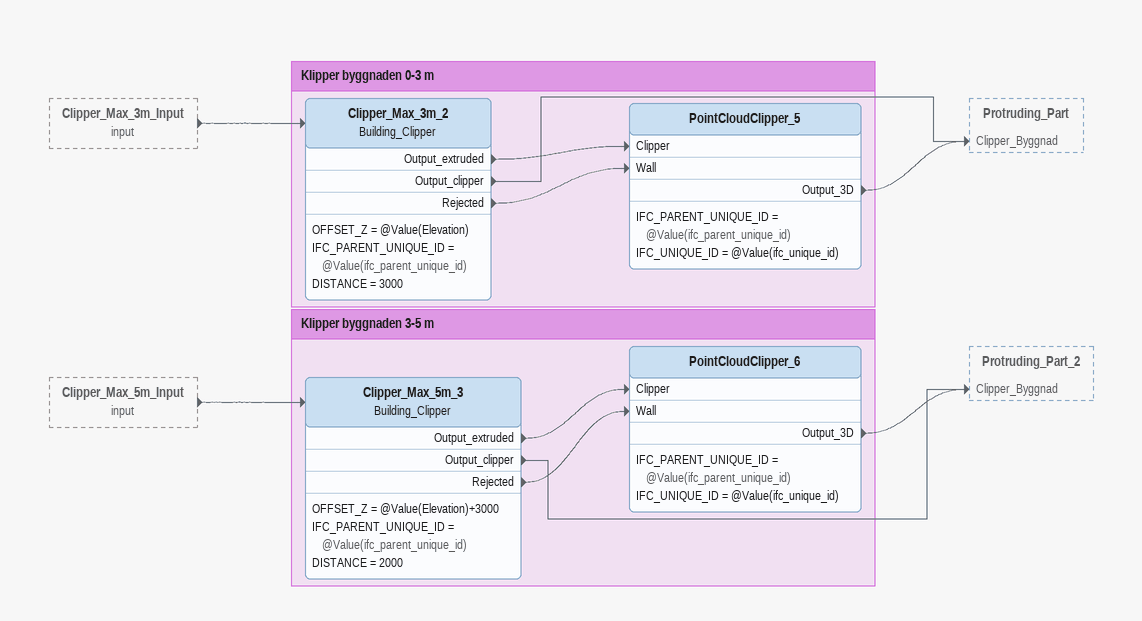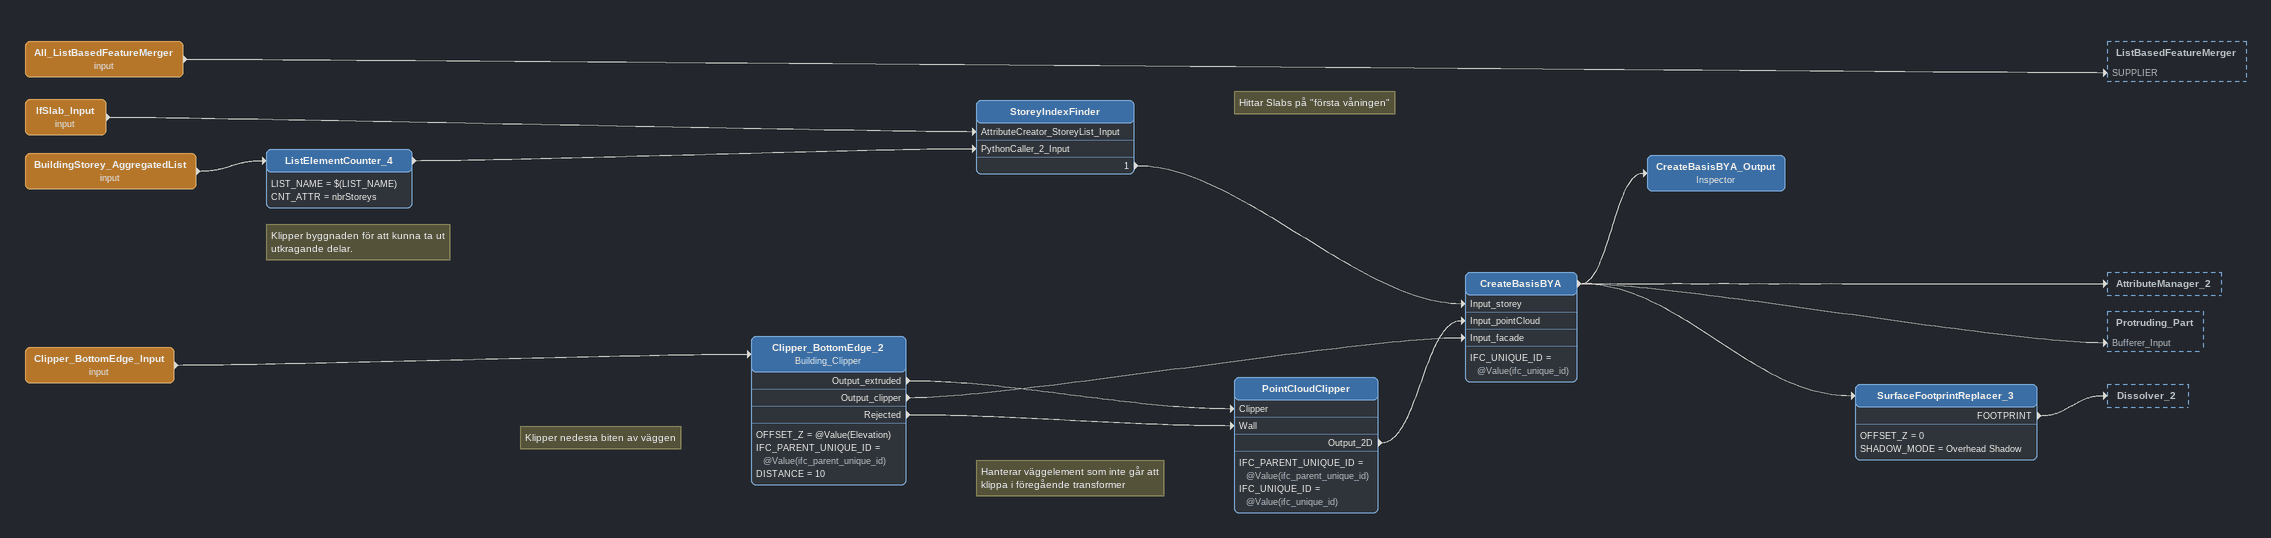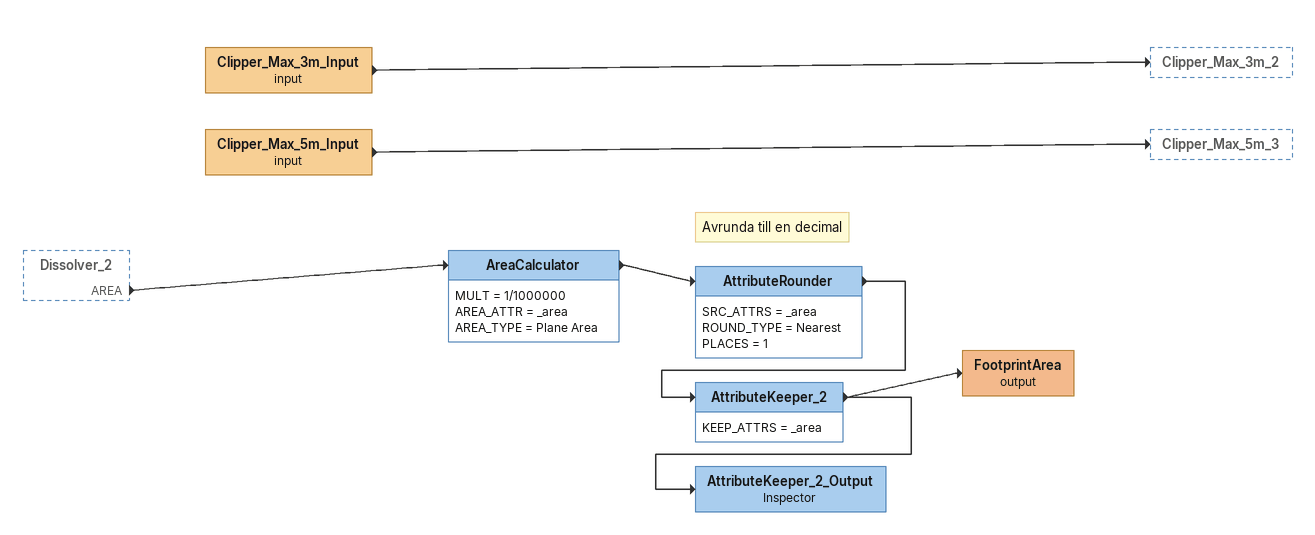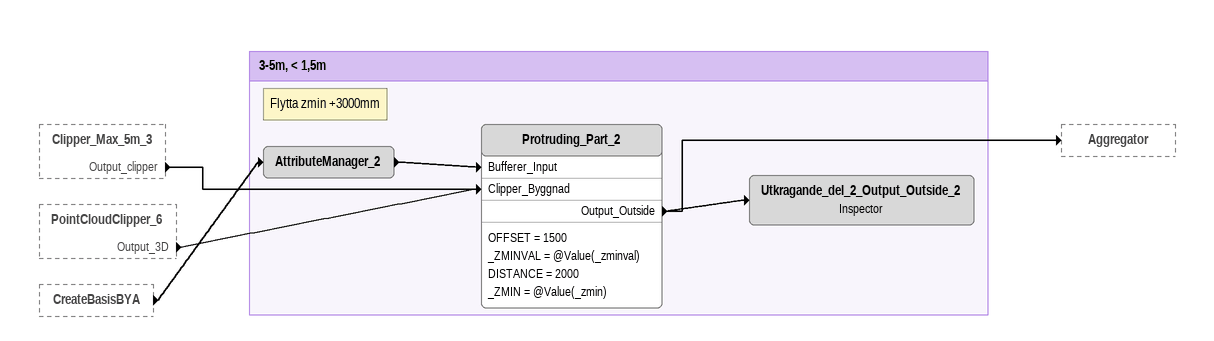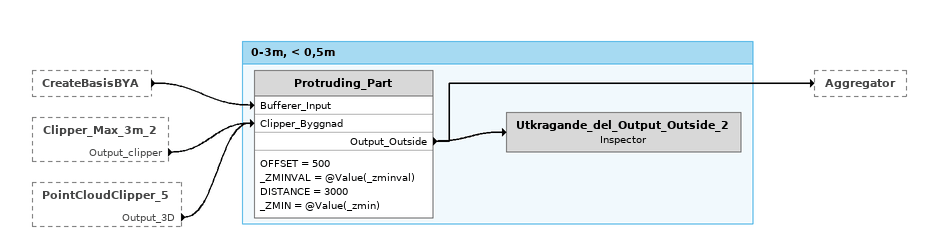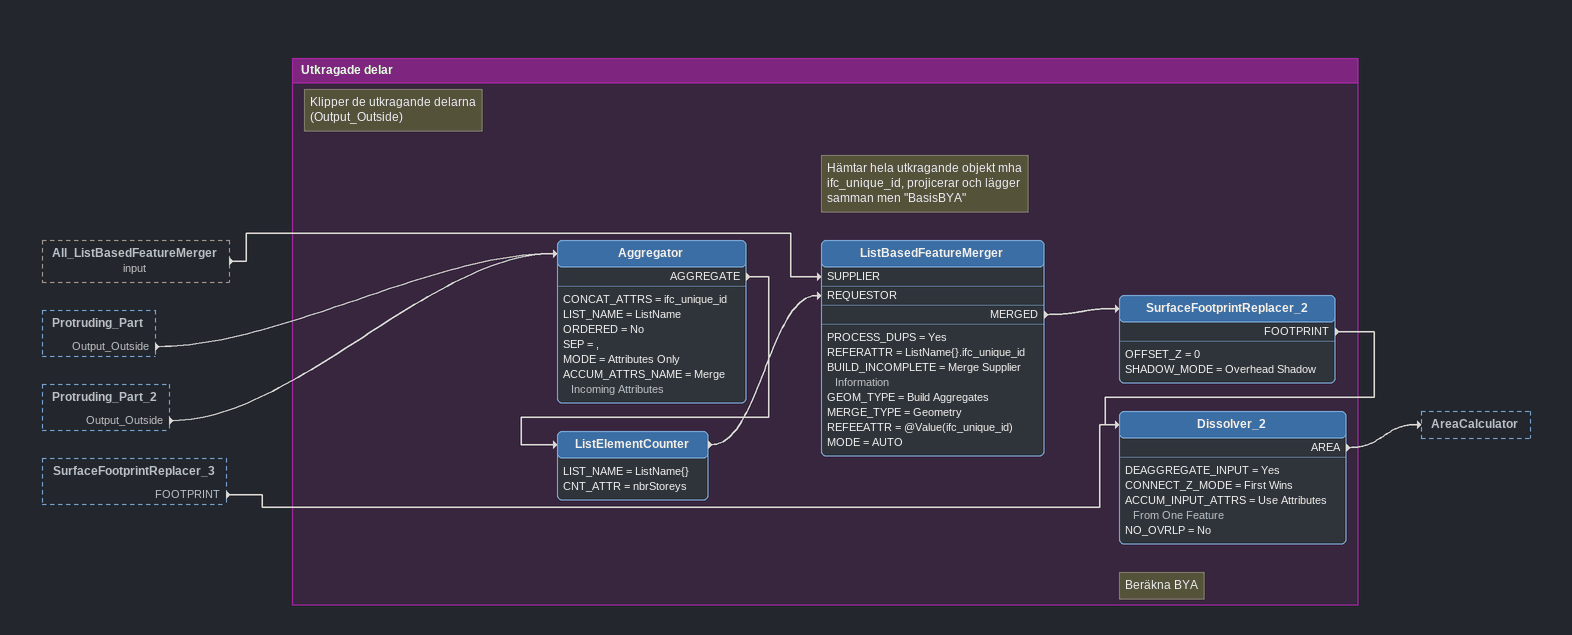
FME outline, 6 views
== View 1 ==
Clipper_Max_3m_Input (input) [outside]
    -> Clipper_Max_3m_2
Clipper_Max_5m_Input (input) [outside]
    -> Clipper_Max_5m_3

Bookmark: Klipper byggnaden 0-3 m
Clipper_Max_3m_2: Building_Clipper
    OFFSET_Z = @Value(Elevation)
    IFC_PARENT_UNIQUE_ID = @Value(ifc_parent_unique_id)
    DISTANCE = 3000
    Output_extruded -> PointCloudClipper_5 [Clipper]
    Output_clipper -> Protruding_Part [Clipper_Byggnad]
    Rejected -> PointCloudClipper_5 [Wall]
PointCloudClipper_5
    IFC_PARENT_UNIQUE_ID = @Value(ifc_parent_unique_id)
    IFC_UNIQUE_ID = @Value(ifc_unique_id)
    Output_3D -> Protruding_Part [Clipper_Byggnad]

Bookmark: Klipper byggnaden 3-5 m
Clipper_Max_5m_3: Building_Clipper
    OFFSET_Z = @Value(Elevation)+3000
    IFC_PARENT_UNIQUE_ID = @Value(ifc_parent_unique_id)
    DISTANCE = 2000
    Output_extruded -> PointCloudClipper_6 [Clipper]
    Output_clipper -> Protruding_Part_2 [Clipper_Byggnad]
    Rejected -> PointCloudClipper_6 [Wall]
PointCloudClipper_6
    IFC_PARENT_UNIQUE_ID = @Value(ifc_parent_unique_id)
    IFC_UNIQUE_ID = @Value(ifc_unique_id)
    Output_3D -> Protruding_Part_2 [Clipper_Byggnad]

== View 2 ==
All_ListBasedFeatureMerger (input)
    -> ListBasedFeatureMerger [SUPPLIER]
IfSlab_Input (input)
    -> StoreyIndexFinder [AttributeCreator_StoreyList_Input]
BuildingStorey_AggregatedList (input)
    -> ListElementCounter_4
Note: Klipper byggnaden för att kunna ta ut utkragande delar.
ListElementCounter_4
    LIST_NAME = $(LIST_NAME)
    CNT_ATTR = nbrStoreys
    -> StoreyIndexFinder [PythonCaller_2_Input]
Note: Hittar Slabs på "första våningen"
StoreyIndexFinder
    1 -> CreateBasisBYA [Input_storey]
Clipper_BottomEdge_Input (input)
    -> Clipper_BottomEdge_2
Note: Klipper nedesta biten av väggen
Clipper_BottomEdge_2: Building_Clipper
    OFFSET_Z = @Value(Elevation)
    IFC_PARENT_UNIQUE_ID = @Value(ifc_parent_unique_id)
    DISTANCE = 10
    Output_extruded -> PointCloudClipper [Clipper]
    Output_clipper -> CreateBasisBYA [Input_facade]
    Rejected -> PointCloudClipper [Wall]
Note: Hanterar väggelement som inte går att klippa i föregående transformer
PointCloudClipper
    IFC_PARENT_UNIQUE_ID = @Value(ifc_parent_unique_id)
    IFC_UNIQUE_ID = @Value(ifc_unique_id)
    Output_2D -> CreateBasisBYA [Input_pointCloud]
CreateBasisBYA
    IFC_UNIQUE_ID = @Value(ifc_unique_id)
    -> AttributeManager_2
    -> Protruding_Part [Bufferer_Input]
    -> CreateBasisBYA_Output
    -> SurfaceFootprintReplacer_3
CreateBasisBYA_Output: Inspector
SurfaceFootprintReplacer_3
    OFFSET_Z = 0
    SHADOW_MODE = Overhead Shadow
    FOOTPRINT -> Dissolver_2

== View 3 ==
Dissolver_2 [outside]
    AREA -> AreaCalculator
Clipper_Max_3m_Input (input)
    -> Clipper_Max_3m_2
Clipper_Max_5m_Input (input)
    -> Clipper_Max_5m_3
AreaCalculator
    MULT = 1/1000000
    AREA_ATTR = _area
    AREA_TYPE = Plane Area
    -> AttributeRounder
Note: Avrunda till en decimal
AttributeRounder
    SRC_ATTRS = _area
    ROUND_TYPE = Nearest
    PLACES = 1
    -> AttributeKeeper_2
AttributeKeeper_2
    KEEP_ATTRS = _area
    -> AttributeKeeper_2_Output
    -> FootprintArea (output)
FootprintArea (output)
AttributeKeeper_2_Output: Inspector

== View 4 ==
Clipper_Max_5m_3 [outside]
    Output_clipper -> Protruding_Part_2 [Clipper_Byggnad]
PointCloudClipper_6 [outside]
    Output_3D -> Protruding_Part_2 [Clipper_Byggnad]
CreateBasisBYA [outside]
    -> AttributeManager_2

Bookmark: 3-5m, < 1,5m
Note: Flytta zmin +3000mm
AttributeManager_2
    -> Protruding_Part_2 [Bufferer_Input]
Protruding_Part_2
    OFFSET = 1500
    _ZMINVAL = @Value(_zminval)
    DISTANCE = 2000
    _ZMIN = @Value(_zmin)
    Output_Outside -> Utkragande_del_2_Output_Outside_2
    Output_Outside -> Aggregator
Utkragande_del_2_Output_Outside_2: Inspector

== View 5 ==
CreateBasisBYA [outside]
    -> Protruding_Part [Bufferer_Input]
Clipper_Max_3m_2 [outside]
    Output_clipper -> Protruding_Part [Clipper_Byggnad]
PointCloudClipper_5 [outside]
    Output_3D -> Protruding_Part [Clipper_Byggnad]

Bookmark: 0-3m, < 0,5m
Protruding_Part
    OFFSET = 500
    _ZMINVAL = @Value(_zminval)
    DISTANCE = 3000
    _ZMIN = @Value(_zmin)
    Output_Outside -> Utkragande_del_Output_Outside_2
    Output_Outside -> Aggregator
Utkragande_del_Output_Outside_2: Inspector

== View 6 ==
All_ListBasedFeatureMerger (input) [outside]
    -> ListBasedFeatureMerger [SUPPLIER]
Protruding_Part [outside]
    Output_Outside -> Aggregator
Protruding_Part_2 [outside]
    Output_Outside -> Aggregator
SurfaceFootprintReplacer_3 [outside]
    FOOTPRINT -> Dissolver_2

Bookmark: Utkragade delar
Note: Klipper de utkragande delarna (Output_Outside)
Aggregator
    CONCAT_ATTRS = ifc_unique_id
    LIST_NAME = ListName
    ORDERED = No
    SEP = ,
    MODE = Attributes Only
    ACCUM_ATTRS_NAME = Merge Incoming Attributes
    AGGREGATE -> ListElementCounter
ListElementCounter
    LIST_NAME = ListName{}
    CNT_ATTR = nbrStoreys
    -> ListBasedFeatureMerger [REQUESTOR]
Note: Hämtar hela utkragande objekt mha ifc_unique_id, projicerar och lägger samman men "BasisBYA"
ListBasedFeatureMerger
    PROCESS_DUPS = Yes
    REFERATTR = ListName{}.ifc_unique_id
    BUILD_INCOMPLETE = Merge Supplier Information
    GEOM_TYPE = Build Aggregates
    MERGE_TYPE = Geometry
    REFEEATTR = @Value(ifc_unique_id)
    MODE = AUTO
    MERGED -> SurfaceFootprintReplacer_2
SurfaceFootprintReplacer_2
    OFFSET_Z = 0
    SHADOW_MODE = Overhead Shadow
    FOOTPRINT -> Dissolver_2
Note: Beräkna BYA
Dissolver_2
    DEAGGREGATE_INPUT = Yes
    CONNECT_Z_MODE = First Wins
    ACCUM_INPUT_ATTRS = Use Attributes From One Feature
    NO_OVRLP = No
    AREA -> AreaCalculator
